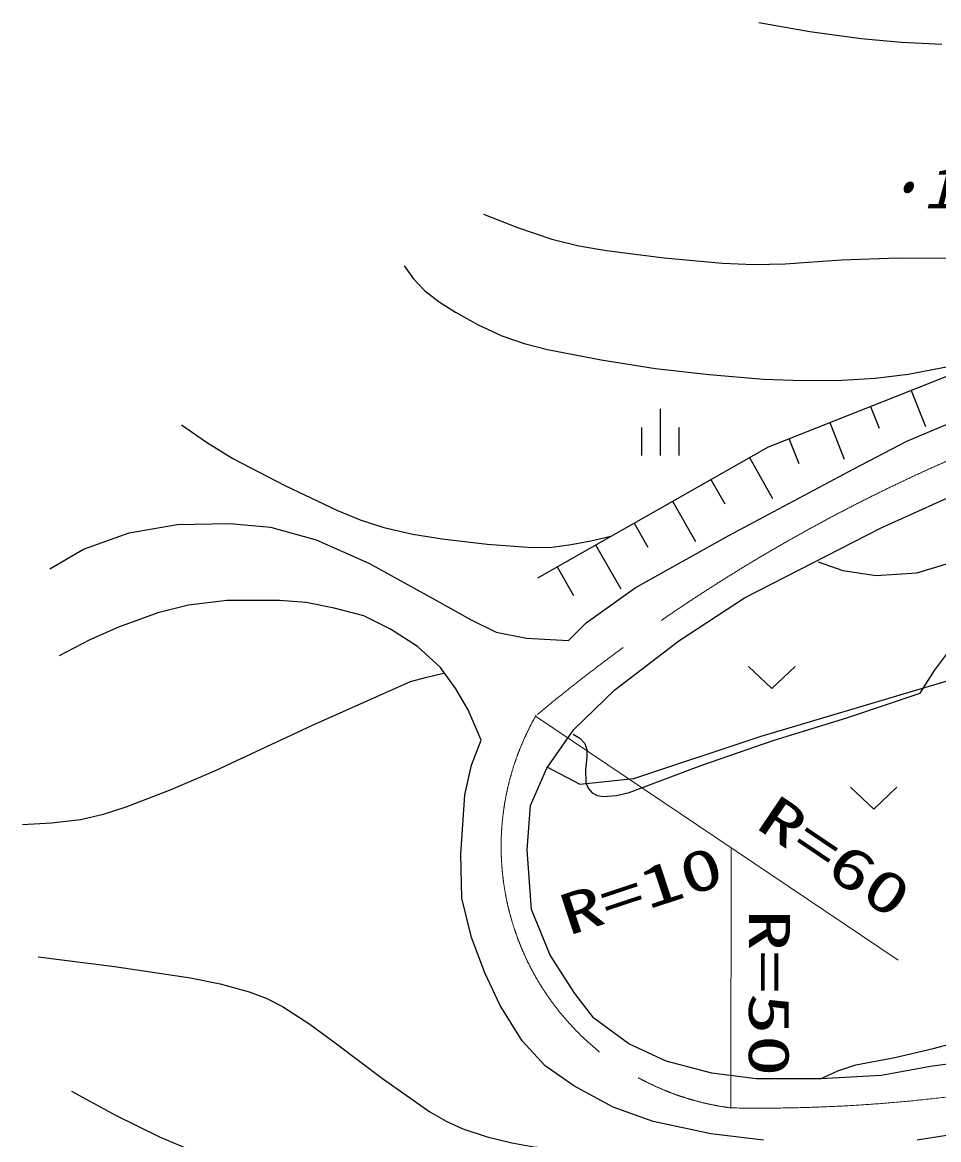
# Model space of a CAD drawing. Units: millimetres, scale not verified. Extents: x 40000 to 680000, y 20000 to 380000.
# Drawn here: x 335833 to 365300, y 263234 to 299192 of the extents above; entities that cross this region are included whole.
import ezdxf
from ezdxf.enums import TextEntityAlignment as Align

# ---------------------------------------------------------------- set-up
doc = ezdxf.new("R2010")
doc.units = ezdxf.units.MM
doc.header["$LTSCALE"] = 1000
doc.linetypes.add('CHAIN', pattern=[18.5, 12, -1.5, 3.5, -1.5])
for name, color, linetype, lineweight in [('M-BGD', 7, 'Continuous', 25), ('M-BGD-HTXT', 7, 'Continuous', 13), ('M-BMK', 2, 'CHAIN', 13)]:
    doc.layers.add(name, color=color, linetype=linetype, lineweight=lineweight)
doc.styles.add('ＭＳ ゴシック', font='')
doc.styles.get('ＭＳ ゴシック').set_extended_font_data('MS Gothic')

# ---------------------------------------------------------------- blocks, each defined once
blk = doc.blocks.new('BUHIN92')
at = {"color": 7, "linetype": 'Continuous', "lineweight": 25}
for p, q in [((-446, 429), (-890, -354)), ((369, 653), (-369, -653)), ((598, -162), (155, -945))]:
    blk.add_line(p, q, dxfattribs=at)
blk = doc.blocks.new('BUHIN95')
at = {"color": 7, "linetype": 'Continuous', "lineweight": 25}
blk.add_lwpolyline([(-477, 679), (-174, -307), (828, -59)], dxfattribs=at)

msp = doc.modelspace()

# ---------------------------------------------------------------- linework, layer by layer
at = {"layer": 'M-BGD'}
for p, q in [((359832, 285535), (370311, 289681)), ((364275, 285718), (371906, 288910)), ((364417, 287349), (364876, 286189)), ((363107, 286830), (363384, 286130)), ((361797, 286312), (362261, 285138)), ((352415, 281320), (359832, 285535)), ((360487, 285794), (360804, 284994)), ((362573, 284822), (364275, 285718)), ((359214, 285184), (359960, 283872)), ((358550, 282682), (362573, 284822)), ((357978, 284481), (358422, 283700)), ((363454, 282928), (367100, 284581)), ((356742, 283779), (357477, 282485)), ((339270, 282764), (340811, 283027)), ((340811, 283027), (342502, 283064)), ((342502, 283064), (343818, 282951)), ((355506, 283076), (355948, 282298)), ((337804, 282239), (339270, 282764)), ((343818, 282951), (345283, 282537)), ((355543, 280992), (358550, 282682)), ((359056, 280675), (363454, 282928)), ((345283, 282537), (346974, 281784)), ((354270, 282374), (355075, 280957)), ((336714, 281600), (337804, 282239)), ((346974, 281784), (349154, 280581)), ((353033, 281671), (353557, 280749)), ((361423, 281830), (362217, 281552)), ((362217, 281552), (363289, 281393)), ((364599, 281472), (365632, 281789)), ((363289, 281393), (364599, 281472)), ((353964, 279865), (355543, 280992)), ((342405, 280586), (341173, 280432)), ((344100, 280585), (342405, 280586)), ((344963, 280523), (344100, 280585)), ((345856, 280338), (344963, 280523)), ((349154, 280581), (350243, 279979)), ((356950, 279285), (359056, 280675)), ((340187, 280186), (338923, 279725)), ((341173, 280432), (340187, 280186)), ((346811, 280091), (345856, 280338)), ((347674, 279659), (346811, 280091)), ((350243, 279979), (351070, 279565)), ((353400, 279301), (353964, 279865)), ((338923, 279725), (337999, 279324)), ((348536, 279104), (347674, 279659)), ((351070, 279565), (352047, 279377)), ((337999, 279324), (337013, 278801)), ((349275, 278426), (348536, 279104)), ((352047, 279377), (353400, 279301)), ((354883, 277708), (356950, 279285)), ((349768, 277748), (349275, 278426)), ((359590, 276224), (365648, 278021)), ((350168, 277070), (349768, 277748)), ((353567, 276431), (354883, 277708)), ((350583, 276087), (350168, 277070)), ((352702, 275191), (353567, 276431)), ((355494, 274861), (359590, 276224)), ((350275, 275286), (350583, 276087)), ((350059, 274331), (350275, 275286)), ((352175, 273988), (352702, 275191)), ((352702, 275234), (353757, 274675)), ((353757, 274675), (355494, 274861)), ((349935, 272421), (350059, 274331)), ((352062, 272560), (352175, 273988)), ((352211, 270643), (352062, 272560)), ((349965, 271003), (349935, 272421)), ((350272, 269740), (349965, 271003)), ((352812, 269177), (352211, 270643)), ((350703, 268600), (350272, 269740)), ((353601, 267937), (352812, 269177)), ((351196, 267552), (350703, 268600)), ((354206, 267147), (353601, 267937)), ((351904, 266412), (351196, 267552)), ((355333, 266320), (354206, 267147)), ((352643, 265610), (351904, 266412)), ((356536, 265756), (355333, 266320)), ((358001, 265379), (356536, 265756)), ((367698, 265939), (365105, 265602)), ((353567, 264963), (352643, 265610)), ((359429, 265191), (358001, 265379)), ((365105, 265602), (363451, 265302)), ((361496, 265190), (359429, 265191)), ((363451, 265302), (361496, 265190)), ((354830, 264285), (353567, 264963)), ((356124, 263822), (354830, 264285)), ((357973, 263421), (356124, 263822)), ((359663, 263221), (357973, 263421)), ((365891, 263417), (364610, 263219))]:
    msp.add_line(p, q, dxfattribs=at)
for points in [[(359522, 299192), (361162, 298902), (362812, 298672), (364103, 298553), (365399, 298493)], [(350666, 293017), (351758, 292587), (352865, 292216), (353734, 292005), (354618, 291852), (356476, 291618), (358348, 291442), (359354, 291401), (360360, 291420), (362172, 291547), (363989, 291614), (365660, 291600), (367335, 291647), (368452, 291777), (369575, 291969), (372960, 292652), (376323, 293392), (378203, 293905), (380068, 294477), (382328, 295221), (384575, 295984)], [(348110, 291352), (348416, 290940), (348769, 290567), (349240, 290199), (349759, 289870), (350494, 289457), (351249, 289101), (351975, 288855), (352721, 288667), (354448, 288332), (356189, 288055), (357922, 287855), (359671, 287714), (360928, 287664), (362194, 287674), (363260, 287744), (364321, 287873), (365605, 288112), (366886, 288412), (367070, 288458), (367255, 288503)], [(340947, 286244), (341756, 285677), (342605, 285157), (344270, 284292), (345968, 283477), (346697, 283180), (347455, 282935), (348390, 282725), (349338, 282573), (350778, 282403), (352233, 282291), (352858, 282307), (353480, 282383), (354118, 282509), (354754, 282659)], [(353549, 276284), (353759, 276151), (353922, 275979), (353984, 275787), (353991, 275559), (353941, 275133), (353954, 274724), (354030, 274544), (354162, 274396), (354325, 274309), (354514, 274279), (354937, 274313), (355347, 274407), (357687, 275284), (360009, 276091), (362348, 276811), (364711, 277604), (365171, 278328), (365681, 279016)], [(335833, 273372), (336772, 273427), (337701, 273541), (338437, 273711), (339172, 273942), (340620, 274501), (342040, 275114), (345160, 276570), (348313, 277974), (348839, 278122), (349381, 278251)], [(336343, 269123), (338800, 268811), (341242, 268440), (342193, 268247), (343132, 267994), (343673, 267789), (344197, 267525), (345079, 266952), (345935, 266322), (347416, 265202), (348941, 264125), (349458, 263825), (350000, 263581), (350777, 263326), (351572, 263129), (352278, 263003), (353002, 262936), (354909, 262911), (356823, 262825), (358234, 262709), (359655, 262595)], [(361496, 265190), (362060, 265444), (362641, 265641), (363889, 265874), (365125, 266167), (366293, 266479), (367482, 266734), (369255, 267015), (371019, 267355), (372362, 267604), (373716, 267794), (373805, 267806), (373904, 267818)], [(337415, 264790), (338828, 264027), (340268, 263317), (341286, 262885)]]:
    msp.add_lwpolyline(points, dxfattribs=at)
at = {"layer": 'M-BGD-HTXT'}
for p, q in [((352334, 276865), (364003, 269008)), ((358622, 264257), (358626, 272629))]:
    msp.add_line(p, q, dxfattribs=at)
at = {"layer": 'M-BMK'}
for centre, radius, start, end in [((387820, 234424), 55322, 112.2109, 129.8992), ((359713, 272669), 8483, 150.1074, 262.6124), ((359555, 314750), 50502, 268.9416, 286.8704)]:
    msp.add_arc(centre, radius, start, end, dxfattribs=at)

# ---------------------------------------------------------------- block references
at = {"layer": 'M-BGD', "rotation": 29.48645}
for name, p in [('BUHIN92', (356344, 285999)), ('BUHIN95', (359935, 278102)), ('BUHIN95', (363211, 274227))]:
    msp.add_blockref(name, p, dxfattribs=at)

# ---------------------------------------------------------------- texts
at = {"layer": 'M-BGD-HTXT', "style": 'ＭＳ ゴシック', "oblique": 15}
for s, width, p in [('166.6', 1.1, (364818, 292816)), ('・', 0.85, (363391, 292803))]:
    msp.add_text(s, height=1320, rotation=359.9, dxfattribs=dict(at, width=width)).set_placement(p, align=Align.BOTTOM_LEFT)
at = {"layer": 'M-BGD-HTXT', "style": 'ＭＳ ゴシック', "width": 1.5}
for s, rotation, p in [('R=60', 326, (359139, 272969)), ('R=10', 18.3, (353511, 269413)), ('R=50', 269.9, (358807, 270652))]:
    msp.add_text(s, height=1320, rotation=rotation, dxfattribs=at).set_placement(p, align=Align.BOTTOM_LEFT)

doc.saveas('drawing.dxf')
